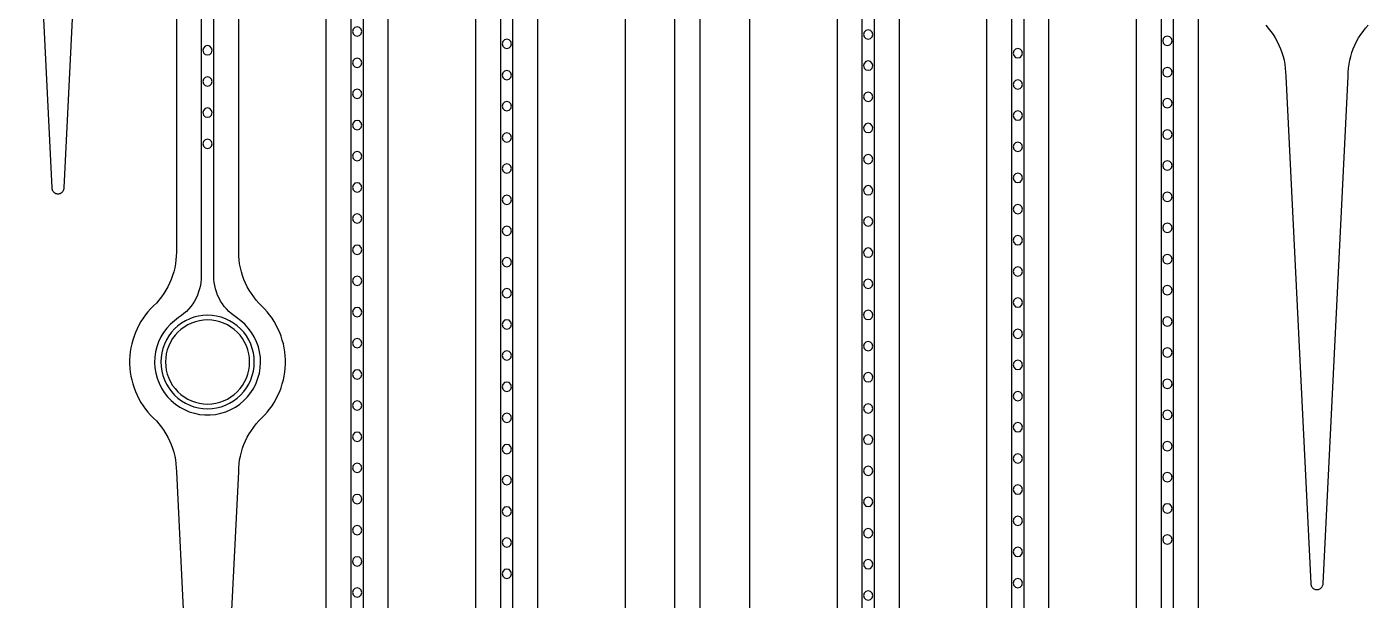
# Model space of a CAD drawing. Header units: metres. Extents: x -1805 to 1655, y -683 to 39617.
# Drawn here: x -106 to 109.2, y 215.8 to 307.7 of the extents above; entities that cross this region are included whole.
import ezdxf

# ---------------------------------------------------------------- set-up
doc = ezdxf.new("R2010")
doc.units = ezdxf.units.M
for name, color, linetype in [('Etching', 5, 'CONTINUOUS'), ('IONP', 7, 'CONTINUOUS'), ('Metal', 4, 'CONTINUOUS'), ('pad_etching', 1, 'CONTINUOUS'), ('PEDOT_SIROF', 6, 'CONTINUOUS')]:
    doc.layers.add(name, color=color, linetype=linetype)

msp = doc.modelspace()

# ---------------------------------------------------------------- linework, layer by layer
at = {"layer": 'Etching'}
for points in [[(-82, 9134.24), (-82, 271.61), (-82.02, 270.97), (-82.07, 270.33), (-82.15, 269.69), (-82.27, 269.06), (-82.43, 268.43), (-82.62, 267.82), (-82.83, 267.21), (-83.09, 266.62), (-83.37, 266.04), (-83.68, 265.48), (-84.03, 264.94), (-84.4, 264.41), (-84.8, 263.91), (-85.22, 263.43), (-85.67, 262.97), (-86.13, 262.51), (-86.56, 262.02), (-86.96, 261.52), (-87.34, 260.99), (-87.69, 260.44), (-88.01, 259.88), (-88.3, 259.3), (-88.57, 258.71), (-88.8, 258.1), (-88.99, 257.49), (-89.16, 256.86), (-89.29, 256.22), (-89.4, 255.58), (-89.46, 254.94), (-89.5, 254.29), (-89.5, 253.64), (-89.46, 253), (-89.4, 252.35), (-89.29, 251.71), (-89.16, 251.08), (-88.99, 250.45), (-88.8, 249.83), (-88.57, 249.23), (-88.3, 248.63), (-88.01, 248.06), (-87.69, 247.49), (-87.34, 246.95), (-86.96, 246.42), (-86.56, 245.91), (-86.13, 245.43), (-85.67, 244.97), (-85.22, 244.51), (-84.8, 244.03), (-84.4, 243.52), (-84.03, 243), (-83.68, 242.45), (-83.37, 241.89), (-83.09, 241.31), (-82.83, 240.72), (-82.62, 240.12), (-82.43, 239.5), (-82.27, 238.88), (-82.15, 238.25), (-82.07, 237.61), (-82.02, 236.97), (-82, 236.33), (-78, 154.92)], [(-76, 154.92), (-72, 236.33), (-71.98, 236.97), (-71.93, 237.61), (-71.85, 238.25), (-71.73, 238.88), (-71.57, 239.5), (-71.38, 240.12), (-71.17, 240.72), (-70.91, 241.31), (-70.63, 241.89), (-70.32, 242.45), (-69.97, 243), (-69.6, 243.52), (-69.2, 244.03), (-68.78, 244.51), (-68.33, 244.97), (-67.87, 245.43), (-67.44, 245.91), (-67.04, 246.42), (-66.66, 246.95), (-66.31, 247.49), (-65.99, 248.06), (-65.7, 248.63), (-65.43, 249.23), (-65.2, 249.83), (-65.01, 250.45), (-64.84, 251.08), (-64.71, 251.71), (-64.6, 252.35), (-64.54, 253), (-64.5, 253.64), (-64.5, 254.29), (-64.54, 254.94), (-64.6, 255.58), (-64.71, 256.22), (-64.84, 256.86), (-65.01, 257.49), (-65.2, 258.1), (-65.43, 258.71), (-65.7, 259.3), (-65.99, 259.88), (-66.31, 260.44), (-66.66, 260.99), (-67.04, 261.52), (-67.44, 262.02), (-67.87, 262.51), (-68.33, 262.97), (-68.78, 263.43), (-69.2, 263.91), (-69.6, 264.41), (-69.97, 264.94), (-70.32, 265.48), (-70.63, 266.04), (-70.91, 266.62), (-71.17, 267.21), (-71.38, 267.82), (-71.57, 268.43), (-71.73, 269.06), (-71.85, 269.69), (-71.93, 270.33), (-71.98, 270.97), (-72, 271.61), (-72, 9134.24)], [(-58, 9134.24), (-58, 144.63)], [(-48, 144.63), (-48, 9134.24)], [(-34, 9134.24), (-34, 17.64)], [(-24, 17.64), (-24, 9134.24)], [(24, 9134.24), (24, -45.85)], [(34, -45.85), (34, 9134.24)], [(48, 9134.24), (48, 81.13)], [(58, 81.13), (58, 9134.24)], [(72, 9134.24), (72, 208.12)], [(82, 208.12), (82, 9134.24)], [(-10, 4155.73), (-10, -202.71)], [(10, -202.71), (10, 4155.73)], [(-106, 363.31), (-102, 281.9), (-101.98, 281.78), (-101.95, 281.65), (-101.91, 281.54), (-101.85, 281.42), (-101.78, 281.32), (-101.69, 281.23), (-101.59, 281.15), (-101.49, 281.08), (-101.37, 281.02), (-101.25, 280.98), (-101.13, 280.96), (-101, 280.95), (-100.87, 280.96), (-100.75, 280.98), (-100.63, 281.02), (-100.51, 281.08), (-100.41, 281.15), (-100.31, 281.23), (-100.22, 281.32), (-100.15, 281.42), (-100.09, 281.54), (-100.05, 281.65), (-100.02, 281.78), (-100, 281.9), (-96, 363.31)], [(92.78, 308), (93.2, 307.52), (93.6, 307.01), (93.97, 306.49), (94.32, 305.95), (94.63, 305.38), (94.91, 304.81), (95.17, 304.22), (95.38, 303.61), (95.57, 303), (95.73, 302.37), (95.85, 301.74), (95.93, 301.1), (95.98, 300.46), (96, 299.82), (100, 218.41), (100.02, 218.29), (100.05, 218.16), (100.09, 218.04), (100.15, 217.93), (100.22, 217.83), (100.31, 217.74), (100.41, 217.65), (100.51, 217.59), (100.63, 217.53), (100.75, 217.49), (100.87, 217.47), (101, 217.46), (101.13, 217.47), (101.25, 217.49), (101.37, 217.53), (101.49, 217.59), (101.59, 217.65), (101.69, 217.74), (101.78, 217.83), (101.85, 217.93), (101.91, 218.04), (101.95, 218.16), (101.98, 218.29), (102, 218.41), (106, 299.82), (106.02, 300.46), (106.07, 301.1), (106.15, 301.74), (106.27, 302.37), (106.43, 303), (106.62, 303.61), (106.83, 304.22), (107.09, 304.81), (107.37, 305.38), (107.68, 305.95), (108.03, 306.49), (108.4, 307.01), (108.8, 307.52), (109.22, 308)]]:
    msp.add_lwpolyline(points, dxfattribs=at)
at = {"layer": 'IONP'}
for points in [[(-52.25, 306.98), (-52.35, 307.36), (-52.62, 307.63), (-53, 307.73), (-53.38, 307.63), (-53.65, 307.36), (-53.75, 306.98), (-53.65, 306.61), (-53.38, 306.33), (-53, 306.23), (-52.62, 306.33), (-52.35, 306.61), (-52.25, 306.98)], [(-28.25, 305), (-28.35, 305.38), (-28.62, 305.65), (-29, 305.75), (-29.38, 305.65), (-29.65, 305.38), (-29.75, 305), (-29.65, 304.62), (-29.38, 304.35), (-29, 304.25), (-28.62, 304.35), (-28.35, 304.62), (-28.25, 305)], [(29.75, 306.51), (29.65, 306.88), (29.38, 307.16), (29, 307.26), (28.62, 307.16), (28.35, 306.88), (28.25, 306.51), (28.35, 306.13), (28.62, 305.86), (29, 305.76), (29.38, 305.86), (29.65, 306.13), (29.75, 306.51)], [(77.75, 305.48), (77.65, 305.85), (77.38, 306.13), (77, 306.23), (76.62, 306.13), (76.35, 305.85), (76.25, 305.48), (76.35, 305.1), (76.62, 304.83), (77, 304.73), (77.38, 304.83), (77.65, 305.1), (77.75, 305.48)], [(-76.25, 303.97), (-76.35, 304.34), (-76.62, 304.62), (-77, 304.72), (-77.38, 304.62), (-77.65, 304.34), (-77.75, 303.97), (-77.65, 303.59), (-77.38, 303.32), (-77, 303.22), (-76.62, 303.32), (-76.35, 303.59), (-76.25, 303.97)], [(53.75, 303.49), (53.65, 303.87), (53.38, 304.14), (53, 304.24), (52.62, 304.14), (52.35, 303.87), (52.25, 303.49), (52.35, 303.12), (52.62, 302.84), (53, 302.74), (53.38, 302.84), (53.65, 303.12), (53.75, 303.49)], [(-52.25, 301.98), (-52.35, 302.36), (-52.62, 302.63), (-53, 302.73), (-53.38, 302.63), (-53.65, 302.36), (-53.75, 301.98), (-53.65, 301.61), (-53.38, 301.33), (-53, 301.23), (-52.62, 301.33), (-52.35, 301.61), (-52.25, 301.98)], [(29.75, 301.51), (29.65, 301.88), (29.38, 302.16), (29, 302.26), (28.62, 302.16), (28.35, 301.88), (28.25, 301.51), (28.35, 301.13), (28.62, 300.86), (29, 300.76), (29.38, 300.86), (29.65, 301.13), (29.75, 301.51)], [(-76.25, 298.97), (-76.35, 299.34), (-76.62, 299.62), (-77, 299.72), (-77.38, 299.62), (-77.65, 299.34), (-77.75, 298.97), (-77.65, 298.59), (-77.38, 298.32), (-77, 298.22), (-76.62, 298.32), (-76.35, 298.59), (-76.25, 298.97)], [(-28.25, 300), (-28.35, 300.38), (-28.62, 300.65), (-29, 300.75), (-29.38, 300.65), (-29.65, 300.38), (-29.75, 300), (-29.65, 299.62), (-29.38, 299.35), (-29, 299.25), (-28.62, 299.35), (-28.35, 299.62), (-28.25, 300)], [(53.75, 298.49), (53.65, 298.87), (53.38, 299.14), (53, 299.24), (52.62, 299.14), (52.35, 298.87), (52.25, 298.49), (52.35, 298.12), (52.62, 297.84), (53, 297.74), (53.38, 297.84), (53.65, 298.12), (53.75, 298.49)], [(77.75, 300.48), (77.65, 300.85), (77.38, 301.13), (77, 301.23), (76.62, 301.13), (76.35, 300.85), (76.25, 300.48), (76.35, 300.1), (76.62, 299.83), (77, 299.73), (77.38, 299.83), (77.65, 300.1), (77.75, 300.48)], [(-52.25, 296.98), (-52.35, 297.36), (-52.62, 297.63), (-53, 297.73), (-53.38, 297.63), (-53.65, 297.36), (-53.75, 296.98), (-53.65, 296.61), (-53.38, 296.33), (-53, 296.23), (-52.62, 296.33), (-52.35, 296.61), (-52.25, 296.98)], [(29.75, 296.51), (29.65, 296.88), (29.38, 297.16), (29, 297.26), (28.62, 297.16), (28.35, 296.88), (28.25, 296.51), (28.35, 296.13), (28.62, 295.86), (29, 295.76), (29.38, 295.86), (29.65, 296.13), (29.75, 296.51)], [(-28.25, 295), (-28.35, 295.38), (-28.62, 295.65), (-29, 295.75), (-29.38, 295.65), (-29.65, 295.38), (-29.75, 295), (-29.65, 294.62), (-29.38, 294.35), (-29, 294.25), (-28.62, 294.35), (-28.35, 294.62), (-28.25, 295)], [(77.75, 295.48), (77.65, 295.85), (77.38, 296.13), (77, 296.23), (76.62, 296.13), (76.35, 295.85), (76.25, 295.48), (76.35, 295.1), (76.62, 294.83), (77, 294.73), (77.38, 294.83), (77.65, 295.1), (77.75, 295.48)], [(-76.25, 293.97), (-76.35, 294.34), (-76.62, 294.62), (-77, 294.72), (-77.38, 294.62), (-77.65, 294.34), (-77.75, 293.97), (-77.65, 293.59), (-77.38, 293.32), (-77, 293.22), (-76.62, 293.32), (-76.35, 293.59), (-76.25, 293.97)], [(-52.25, 291.98), (-52.35, 292.36), (-52.62, 292.63), (-53, 292.73), (-53.38, 292.63), (-53.65, 292.36), (-53.75, 291.98), (-53.65, 291.61), (-53.38, 291.33), (-53, 291.23), (-52.62, 291.33), (-52.35, 291.61), (-52.25, 291.98)], [(53.75, 293.49), (53.65, 293.87), (53.38, 294.14), (53, 294.24), (52.62, 294.14), (52.35, 293.87), (52.25, 293.49), (52.35, 293.12), (52.62, 292.84), (53, 292.74), (53.38, 292.84), (53.65, 293.12), (53.75, 293.49)], [(-28.25, 290), (-28.35, 290.38), (-28.62, 290.65), (-29, 290.75), (-29.38, 290.65), (-29.65, 290.38), (-29.75, 290), (-29.65, 289.62), (-29.38, 289.35), (-29, 289.25), (-28.62, 289.35), (-28.35, 289.62), (-28.25, 290)], [(29.75, 291.51), (29.65, 291.88), (29.38, 292.16), (29, 292.26), (28.62, 292.16), (28.35, 291.88), (28.25, 291.51), (28.35, 291.13), (28.62, 290.86), (29, 290.76), (29.38, 290.86), (29.65, 291.13), (29.75, 291.51)], [(77.75, 290.48), (77.65, 290.85), (77.38, 291.13), (77, 291.23), (76.62, 291.13), (76.35, 290.85), (76.25, 290.48), (76.35, 290.1), (76.62, 289.83), (77, 289.73), (77.38, 289.83), (77.65, 290.1), (77.75, 290.48)], [(-76.25, 288.97), (-76.35, 289.34), (-76.62, 289.62), (-77, 289.72), (-77.38, 289.62), (-77.65, 289.34), (-77.75, 288.97), (-77.65, 288.59), (-77.38, 288.32), (-77, 288.22), (-76.62, 288.32), (-76.35, 288.59), (-76.25, 288.97)], [(53.75, 288.49), (53.65, 288.87), (53.38, 289.14), (53, 289.24), (52.62, 289.14), (52.35, 288.87), (52.25, 288.49), (52.35, 288.12), (52.62, 287.84), (53, 287.74), (53.38, 287.84), (53.65, 288.12), (53.75, 288.49)], [(-52.25, 286.98), (-52.35, 287.36), (-52.62, 287.63), (-53, 287.73), (-53.38, 287.63), (-53.65, 287.36), (-53.75, 286.98), (-53.65, 286.61), (-53.38, 286.33), (-53, 286.23), (-52.62, 286.33), (-52.35, 286.61), (-52.25, 286.98)], [(29.75, 286.51), (29.65, 286.88), (29.38, 287.16), (29, 287.26), (28.62, 287.16), (28.35, 286.88), (28.25, 286.51), (28.35, 286.13), (28.62, 285.86), (29, 285.76), (29.38, 285.86), (29.65, 286.13), (29.75, 286.51)], [(-28.25, 285), (-28.35, 285.38), (-28.62, 285.65), (-29, 285.75), (-29.38, 285.65), (-29.65, 285.38), (-29.75, 285), (-29.65, 284.62), (-29.38, 284.35), (-29, 284.25), (-28.62, 284.35), (-28.35, 284.62), (-28.25, 285)], [(53.75, 283.49), (53.65, 283.87), (53.38, 284.14), (53, 284.24), (52.62, 284.14), (52.35, 283.87), (52.25, 283.49), (52.35, 283.12), (52.62, 282.84), (53, 282.74), (53.38, 282.84), (53.65, 283.12), (53.75, 283.49)], [(77.75, 285.48), (77.65, 285.85), (77.38, 286.13), (77, 286.23), (76.62, 286.13), (76.35, 285.85), (76.25, 285.48), (76.35, 285.1), (76.62, 284.83), (77, 284.73), (77.38, 284.83), (77.65, 285.1), (77.75, 285.48)], [(-52.25, 281.98), (-52.35, 282.36), (-52.62, 282.63), (-53, 282.73), (-53.38, 282.63), (-53.65, 282.36), (-53.75, 281.98), (-53.65, 281.61), (-53.38, 281.33), (-53, 281.23), (-52.62, 281.33), (-52.35, 281.61), (-52.25, 281.98)], [(29.75, 281.51), (29.65, 281.88), (29.38, 282.16), (29, 282.26), (28.62, 282.16), (28.35, 281.88), (28.25, 281.51), (28.35, 281.13), (28.62, 280.86), (29, 280.76), (29.38, 280.86), (29.65, 281.13), (29.75, 281.51)], [(-28.25, 280), (-28.35, 280.38), (-28.62, 280.65), (-29, 280.75), (-29.38, 280.65), (-29.65, 280.38), (-29.75, 280), (-29.65, 279.62), (-29.38, 279.35), (-29, 279.25), (-28.62, 279.35), (-28.35, 279.62), (-28.25, 280)], [(77.75, 280.48), (77.65, 280.85), (77.38, 281.13), (77, 281.23), (76.62, 281.13), (76.35, 280.85), (76.25, 280.48), (76.35, 280.1), (76.62, 279.83), (77, 279.73), (77.38, 279.83), (77.65, 280.1), (77.75, 280.48)], [(-52.25, 276.98), (-52.35, 277.36), (-52.62, 277.63), (-53, 277.73), (-53.38, 277.63), (-53.65, 277.36), (-53.75, 276.98), (-53.65, 276.61), (-53.38, 276.33), (-53, 276.23), (-52.62, 276.33), (-52.35, 276.61), (-52.25, 276.98)], [(53.75, 278.49), (53.65, 278.87), (53.38, 279.14), (53, 279.24), (52.62, 279.14), (52.35, 278.87), (52.25, 278.49), (52.35, 278.12), (52.62, 277.84), (53, 277.74), (53.38, 277.84), (53.65, 278.12), (53.75, 278.49)], [(-28.25, 275), (-28.35, 275.38), (-28.62, 275.65), (-29, 275.75), (-29.38, 275.65), (-29.65, 275.38), (-29.75, 275), (-29.65, 274.62), (-29.38, 274.35), (-29, 274.25), (-28.62, 274.35), (-28.35, 274.62), (-28.25, 275)], [(29.75, 276.51), (29.65, 276.88), (29.38, 277.16), (29, 277.26), (28.62, 277.16), (28.35, 276.88), (28.25, 276.51), (28.35, 276.13), (28.62, 275.86), (29, 275.76), (29.38, 275.86), (29.65, 276.13), (29.75, 276.51)], [(77.75, 275.48), (77.65, 275.85), (77.38, 276.13), (77, 276.23), (76.62, 276.13), (76.35, 275.85), (76.25, 275.48), (76.35, 275.1), (76.62, 274.83), (77, 274.73), (77.38, 274.83), (77.65, 275.1), (77.75, 275.48)], [(53.75, 273.49), (53.65, 273.87), (53.38, 274.14), (53, 274.24), (52.62, 274.14), (52.35, 273.87), (52.25, 273.49), (52.35, 273.12), (52.62, 272.84), (53, 272.74), (53.38, 272.84), (53.65, 273.12), (53.75, 273.49)], [(-52.25, 271.98), (-52.35, 272.36), (-52.62, 272.63), (-53, 272.73), (-53.38, 272.63), (-53.65, 272.36), (-53.75, 271.98), (-53.65, 271.61), (-53.38, 271.33), (-53, 271.23), (-52.62, 271.33), (-52.35, 271.61), (-52.25, 271.98)], [(29.75, 271.51), (29.65, 271.88), (29.38, 272.16), (29, 272.26), (28.62, 272.16), (28.35, 271.88), (28.25, 271.51), (28.35, 271.13), (28.62, 270.86), (29, 270.76), (29.38, 270.86), (29.65, 271.13), (29.75, 271.51)], [(77.75, 270.48), (77.65, 270.85), (77.38, 271.13), (77, 271.23), (76.62, 271.13), (76.35, 270.85), (76.25, 270.48), (76.35, 270.1), (76.62, 269.83), (77, 269.73), (77.38, 269.83), (77.65, 270.1), (77.75, 270.48)], [(-28.25, 270), (-28.35, 270.38), (-28.62, 270.65), (-29, 270.75), (-29.38, 270.65), (-29.65, 270.38), (-29.75, 270), (-29.65, 269.62), (-29.38, 269.35), (-29, 269.25), (-28.62, 269.35), (-28.35, 269.62), (-28.25, 270)], [(53.75, 268.49), (53.65, 268.87), (53.38, 269.14), (53, 269.24), (52.62, 269.14), (52.35, 268.87), (52.25, 268.49), (52.35, 268.12), (52.62, 267.84), (53, 267.74), (53.38, 267.84), (53.65, 268.12), (53.75, 268.49)], [(-52.25, 266.98), (-52.35, 267.36), (-52.62, 267.63), (-53, 267.73), (-53.38, 267.63), (-53.65, 267.36), (-53.75, 266.98), (-53.65, 266.61), (-53.38, 266.33), (-53, 266.23), (-52.62, 266.33), (-52.35, 266.61), (-52.25, 266.98)], [(29.75, 266.51), (29.65, 266.88), (29.38, 267.16), (29, 267.26), (28.62, 267.16), (28.35, 266.88), (28.25, 266.51), (28.35, 266.13), (28.62, 265.86), (29, 265.76), (29.38, 265.86), (29.65, 266.13), (29.75, 266.51)], [(-28.25, 265), (-28.35, 265.38), (-28.62, 265.65), (-29, 265.75), (-29.38, 265.65), (-29.65, 265.38), (-29.75, 265), (-29.65, 264.62), (-29.38, 264.35), (-29, 264.25), (-28.62, 264.35), (-28.35, 264.62), (-28.25, 265)], [(77.75, 265.48), (77.65, 265.85), (77.38, 266.13), (77, 266.23), (76.62, 266.13), (76.35, 265.85), (76.25, 265.48), (76.35, 265.1), (76.62, 264.83), (77, 264.73), (77.38, 264.83), (77.65, 265.1), (77.75, 265.48)], [(-52.25, 261.98), (-52.35, 262.36), (-52.62, 262.63), (-53, 262.73), (-53.38, 262.63), (-53.65, 262.36), (-53.75, 261.98), (-53.65, 261.61), (-53.38, 261.33), (-53, 261.23), (-52.62, 261.33), (-52.35, 261.61), (-52.25, 261.98)], [(53.75, 263.49), (53.65, 263.87), (53.38, 264.14), (53, 264.24), (52.62, 264.14), (52.35, 263.87), (52.25, 263.49), (52.35, 263.12), (52.62, 262.84), (53, 262.74), (53.38, 262.84), (53.65, 263.12), (53.75, 263.49)], [(-28.25, 260), (-28.35, 260.38), (-28.62, 260.65), (-29, 260.75), (-29.38, 260.65), (-29.65, 260.38), (-29.75, 260), (-29.65, 259.62), (-29.38, 259.35), (-29, 259.25), (-28.62, 259.35), (-28.35, 259.62), (-28.25, 260)], [(29.75, 261.51), (29.65, 261.88), (29.38, 262.16), (29, 262.26), (28.62, 262.16), (28.35, 261.88), (28.25, 261.51), (28.35, 261.13), (28.62, 260.86), (29, 260.76), (29.38, 260.86), (29.65, 261.13), (29.75, 261.51)], [(77.75, 260.48), (77.65, 260.85), (77.38, 261.13), (77, 261.23), (76.62, 261.13), (76.35, 260.85), (76.25, 260.48), (76.35, 260.1), (76.62, 259.83), (77, 259.73), (77.38, 259.83), (77.65, 260.1), (77.75, 260.48)], [(53.75, 258.49), (53.65, 258.87), (53.38, 259.14), (53, 259.24), (52.62, 259.14), (52.35, 258.87), (52.25, 258.49), (52.35, 258.12), (52.62, 257.84), (53, 257.74), (53.38, 257.84), (53.65, 258.12), (53.75, 258.49)], [(-52.25, 256.98), (-52.35, 257.36), (-52.62, 257.63), (-53, 257.73), (-53.38, 257.63), (-53.65, 257.36), (-53.75, 256.98), (-53.65, 256.61), (-53.38, 256.33), (-53, 256.23), (-52.62, 256.33), (-52.35, 256.61), (-52.25, 256.98)], [(29.75, 256.51), (29.65, 256.88), (29.38, 257.16), (29, 257.26), (28.62, 257.16), (28.35, 256.88), (28.25, 256.51), (28.35, 256.13), (28.62, 255.86), (29, 255.76), (29.38, 255.86), (29.65, 256.13), (29.75, 256.51)], [(77.75, 255.48), (77.65, 255.85), (77.38, 256.13), (77, 256.23), (76.62, 256.13), (76.35, 255.85), (76.25, 255.48), (76.35, 255.1), (76.62, 254.83), (77, 254.73), (77.38, 254.83), (77.65, 255.1), (77.75, 255.48)], [(-28.25, 255), (-28.35, 255.38), (-28.62, 255.65), (-29, 255.75), (-29.38, 255.65), (-29.65, 255.38), (-29.75, 255), (-29.65, 254.62), (-29.38, 254.35), (-29, 254.25), (-28.62, 254.35), (-28.35, 254.62), (-28.25, 255)], [(53.75, 253.49), (53.65, 253.87), (53.38, 254.14), (53, 254.24), (52.62, 254.14), (52.35, 253.87), (52.25, 253.49), (52.35, 253.12), (52.62, 252.84), (53, 252.74), (53.38, 252.84), (53.65, 253.12), (53.75, 253.49)], [(-52.25, 251.98), (-52.35, 252.36), (-52.62, 252.63), (-53, 252.73), (-53.38, 252.63), (-53.65, 252.36), (-53.75, 251.98), (-53.65, 251.61), (-53.38, 251.33), (-53, 251.23), (-52.62, 251.33), (-52.35, 251.61), (-52.25, 251.98)], [(29.75, 251.51), (29.65, 251.88), (29.38, 252.16), (29, 252.26), (28.62, 252.16), (28.35, 251.88), (28.25, 251.51), (28.35, 251.13), (28.62, 250.86), (29, 250.76), (29.38, 250.86), (29.65, 251.13), (29.75, 251.51)], [(-28.25, 250), (-28.35, 250.38), (-28.62, 250.65), (-29, 250.75), (-29.38, 250.65), (-29.65, 250.38), (-29.75, 250), (-29.65, 249.62), (-29.38, 249.35), (-29, 249.25), (-28.62, 249.35), (-28.35, 249.62), (-28.25, 250)], [(77.75, 250.48), (77.65, 250.85), (77.38, 251.13), (77, 251.23), (76.62, 251.13), (76.35, 250.85), (76.25, 250.48), (76.35, 250.1), (76.62, 249.83), (77, 249.73), (77.38, 249.83), (77.65, 250.1), (77.75, 250.48)], [(-52.25, 246.98), (-52.35, 247.36), (-52.62, 247.63), (-53, 247.73), (-53.38, 247.63), (-53.65, 247.36), (-53.75, 246.98), (-53.65, 246.61), (-53.38, 246.33), (-53, 246.23), (-52.62, 246.33), (-52.35, 246.61), (-52.25, 246.98)], [(53.75, 248.49), (53.65, 248.87), (53.38, 249.14), (53, 249.24), (52.62, 249.14), (52.35, 248.87), (52.25, 248.49), (52.35, 248.12), (52.62, 247.84), (53, 247.74), (53.38, 247.84), (53.65, 248.12), (53.75, 248.49)], [(-28.25, 245), (-28.35, 245.38), (-28.62, 245.65), (-29, 245.75), (-29.38, 245.65), (-29.65, 245.38), (-29.75, 245), (-29.65, 244.62), (-29.38, 244.35), (-29, 244.25), (-28.62, 244.35), (-28.35, 244.62), (-28.25, 245)], [(29.75, 246.51), (29.65, 246.88), (29.38, 247.16), (29, 247.26), (28.62, 247.16), (28.35, 246.88), (28.25, 246.51), (28.35, 246.13), (28.62, 245.86), (29, 245.76), (29.38, 245.86), (29.65, 246.13), (29.75, 246.51)], [(77.75, 245.48), (77.65, 245.85), (77.38, 246.13), (77, 246.23), (76.62, 246.13), (76.35, 245.85), (76.25, 245.48), (76.35, 245.1), (76.62, 244.83), (77, 244.73), (77.38, 244.83), (77.65, 245.1), (77.75, 245.48)], [(53.75, 243.49), (53.65, 243.87), (53.38, 244.14), (53, 244.24), (52.62, 244.14), (52.35, 243.87), (52.25, 243.49), (52.35, 243.12), (52.62, 242.84), (53, 242.74), (53.38, 242.84), (53.65, 243.12), (53.75, 243.49)], [(-52.25, 241.98), (-52.35, 242.36), (-52.62, 242.63), (-53, 242.73), (-53.38, 242.63), (-53.65, 242.36), (-53.75, 241.98), (-53.65, 241.61), (-53.38, 241.33), (-53, 241.23), (-52.62, 241.33), (-52.35, 241.61), (-52.25, 241.98)], [(29.75, 241.51), (29.65, 241.88), (29.38, 242.16), (29, 242.26), (28.62, 242.16), (28.35, 241.88), (28.25, 241.51), (28.35, 241.13), (28.62, 240.86), (29, 240.76), (29.38, 240.86), (29.65, 241.13), (29.75, 241.51)], [(77.75, 240.48), (77.65, 240.85), (77.38, 241.13), (77, 241.23), (76.62, 241.13), (76.35, 240.85), (76.25, 240.48), (76.35, 240.1), (76.62, 239.83), (77, 239.73), (77.38, 239.83), (77.65, 240.1), (77.75, 240.48)], [(-28.25, 240), (-28.35, 240.38), (-28.62, 240.65), (-29, 240.75), (-29.38, 240.65), (-29.65, 240.38), (-29.75, 240), (-29.65, 239.62), (-29.38, 239.35), (-29, 239.25), (-28.62, 239.35), (-28.35, 239.62), (-28.25, 240)], [(53.75, 238.49), (53.65, 238.87), (53.38, 239.14), (53, 239.24), (52.62, 239.14), (52.35, 238.87), (52.25, 238.49), (52.35, 238.12), (52.62, 237.84), (53, 237.74), (53.38, 237.84), (53.65, 238.12), (53.75, 238.49)], [(-52.25, 236.98), (-52.35, 237.36), (-52.62, 237.63), (-53, 237.73), (-53.38, 237.63), (-53.65, 237.36), (-53.75, 236.98), (-53.65, 236.61), (-53.38, 236.33), (-53, 236.23), (-52.62, 236.33), (-52.35, 236.61), (-52.25, 236.98)], [(29.75, 236.51), (29.65, 236.88), (29.38, 237.16), (29, 237.26), (28.62, 237.16), (28.35, 236.88), (28.25, 236.51), (28.35, 236.13), (28.62, 235.86), (29, 235.76), (29.38, 235.86), (29.65, 236.13), (29.75, 236.51)], [(-28.25, 235), (-28.35, 235.38), (-28.62, 235.65), (-29, 235.75), (-29.38, 235.65), (-29.65, 235.38), (-29.75, 235), (-29.65, 234.62), (-29.38, 234.35), (-29, 234.25), (-28.62, 234.35), (-28.35, 234.62), (-28.25, 235)], [(77.75, 235.48), (77.65, 235.85), (77.38, 236.13), (77, 236.23), (76.62, 236.13), (76.35, 235.85), (76.25, 235.48), (76.35, 235.1), (76.62, 234.83), (77, 234.73), (77.38, 234.83), (77.65, 235.1), (77.75, 235.48)], [(-52.25, 231.98), (-52.35, 232.36), (-52.62, 232.63), (-53, 232.73), (-53.38, 232.63), (-53.65, 232.36), (-53.75, 231.98), (-53.65, 231.61), (-53.38, 231.33), (-53, 231.23), (-52.62, 231.33), (-52.35, 231.61), (-52.25, 231.98)], [(53.75, 233.49), (53.65, 233.87), (53.38, 234.14), (53, 234.24), (52.62, 234.14), (52.35, 233.87), (52.25, 233.49), (52.35, 233.12), (52.62, 232.84), (53, 232.74), (53.38, 232.84), (53.65, 233.12), (53.75, 233.49)], [(-28.25, 230), (-28.35, 230.38), (-28.62, 230.65), (-29, 230.75), (-29.38, 230.65), (-29.65, 230.38), (-29.75, 230), (-29.65, 229.62), (-29.38, 229.35), (-29, 229.25), (-28.62, 229.35), (-28.35, 229.62), (-28.25, 230)], [(29.75, 231.51), (29.65, 231.88), (29.38, 232.16), (29, 232.26), (28.62, 232.16), (28.35, 231.88), (28.25, 231.51), (28.35, 231.13), (28.62, 230.86), (29, 230.76), (29.38, 230.86), (29.65, 231.13), (29.75, 231.51)], [(77.75, 230.48), (77.65, 230.85), (77.38, 231.13), (77, 231.23), (76.62, 231.13), (76.35, 230.85), (76.25, 230.48), (76.35, 230.1), (76.62, 229.83), (77, 229.73), (77.38, 229.83), (77.65, 230.1), (77.75, 230.48)], [(53.75, 228.49), (53.65, 228.87), (53.38, 229.14), (53, 229.24), (52.62, 229.14), (52.35, 228.87), (52.25, 228.49), (52.35, 228.12), (52.62, 227.84), (53, 227.74), (53.38, 227.84), (53.65, 228.12), (53.75, 228.49)], [(-52.25, 226.98), (-52.35, 227.36), (-52.62, 227.63), (-53, 227.73), (-53.38, 227.63), (-53.65, 227.36), (-53.75, 226.98), (-53.65, 226.61), (-53.38, 226.33), (-53, 226.23), (-52.62, 226.33), (-52.35, 226.61), (-52.25, 226.98)], [(29.75, 226.51), (29.65, 226.88), (29.38, 227.16), (29, 227.26), (28.62, 227.16), (28.35, 226.88), (28.25, 226.51), (28.35, 226.13), (28.62, 225.86), (29, 225.76), (29.38, 225.86), (29.65, 226.13), (29.75, 226.51)], [(77.75, 225.48), (77.65, 225.85), (77.38, 226.13), (77, 226.23), (76.62, 226.13), (76.35, 225.85), (76.25, 225.48), (76.35, 225.1), (76.62, 224.83), (77, 224.73), (77.38, 224.83), (77.65, 225.1), (77.75, 225.48)], [(-28.25, 225), (-28.35, 225.38), (-28.62, 225.65), (-29, 225.75), (-29.38, 225.65), (-29.65, 225.38), (-29.75, 225), (-29.65, 224.62), (-29.38, 224.35), (-29, 224.25), (-28.62, 224.35), (-28.35, 224.62), (-28.25, 225)], [(53.75, 223.49), (53.65, 223.87), (53.38, 224.14), (53, 224.24), (52.62, 224.14), (52.35, 223.87), (52.25, 223.49), (52.35, 223.12), (52.62, 222.84), (53, 222.74), (53.38, 222.84), (53.65, 223.12), (53.75, 223.49)], [(-52.25, 221.98), (-52.35, 222.36), (-52.62, 222.63), (-53, 222.73), (-53.38, 222.63), (-53.65, 222.36), (-53.75, 221.98), (-53.65, 221.61), (-53.38, 221.33), (-53, 221.23), (-52.62, 221.33), (-52.35, 221.61), (-52.25, 221.98)], [(29.75, 221.51), (29.65, 221.88), (29.38, 222.16), (29, 222.26), (28.62, 222.16), (28.35, 221.88), (28.25, 221.51), (28.35, 221.13), (28.62, 220.86), (29, 220.76), (29.38, 220.86), (29.65, 221.13), (29.75, 221.51)], [(-28.25, 220), (-28.35, 220.38), (-28.62, 220.65), (-29, 220.75), (-29.38, 220.65), (-29.65, 220.38), (-29.75, 220), (-29.65, 219.62), (-29.38, 219.35), (-29, 219.25), (-28.62, 219.35), (-28.35, 219.62), (-28.25, 220)], [(-52.25, 216.98), (-52.35, 217.36), (-52.62, 217.63), (-53, 217.73), (-53.38, 217.63), (-53.65, 217.36), (-53.75, 216.98), (-53.65, 216.61), (-53.38, 216.33), (-53, 216.23), (-52.62, 216.33), (-52.35, 216.61), (-52.25, 216.98)], [(53.75, 218.49), (53.65, 218.87), (53.38, 219.14), (53, 219.24), (52.62, 219.14), (52.35, 218.87), (52.25, 218.49), (52.35, 218.12), (52.62, 217.84), (53, 217.74), (53.38, 217.84), (53.65, 218.12), (53.75, 218.49)], [(29.75, 216.51), (29.65, 216.88), (29.38, 217.16), (29, 217.26), (28.62, 217.16), (28.35, 216.88), (28.25, 216.51), (28.35, 216.13), (28.62, 215.86), (29, 215.76), (29.38, 215.86), (29.65, 216.13), (29.75, 216.51)]]:
    msp.add_lwpolyline(points, close=True, dxfattribs=at)
at = {"layer": 'Metal'}
for points in [[(-78, 9436.51), (-78, 267.8), (-78.02, 267.27), (-78.07, 266.74), (-78.16, 266.22), (-78.28, 265.7), (-78.44, 265.2), (-78.62, 264.7), (-78.85, 264.22), (-79.1, 263.75), (-79.38, 263.3), (-79.69, 262.88), (-80.03, 262.47), (-80.4, 262.09), (-80.79, 261.73), (-81.2, 261.4), (-81.64, 261.09), (-82.33, 260.59), (-82.97, 260.02), (-83.54, 259.39), (-84.06, 258.71), (-84.5, 257.98), (-84.86, 257.2), (-85.15, 256.4), (-85.35, 255.57), (-85.47, 254.72), (-85.5, 253.87), (-85.45, 253.01), (-85.31, 252.17), (-85.09, 251.35), (-84.78, 250.55), (-84.4, 249.78), (-83.94, 249.06), (-83.41, 248.39), (-82.82, 247.77), (-82.17, 247.22), (-81.47, 246.74), (-80.72, 246.32), (-79.93, 245.99), (-79.11, 245.74), (-78.28, 245.56), (-77.43, 245.48), (-76.57, 245.48), (-75.72, 245.56), (-74.89, 245.74), (-74.07, 245.99), (-73.28, 246.32), (-72.53, 246.74), (-71.83, 247.22), (-71.18, 247.77), (-70.59, 248.39), (-70.06, 249.06), (-69.6, 249.78), (-69.22, 250.55), (-68.91, 251.35), (-68.69, 252.17), (-68.55, 253.01), (-68.5, 253.87), (-68.53, 254.72), (-68.65, 255.57), (-68.85, 256.4), (-69.14, 257.2), (-69.5, 257.98), (-69.94, 258.71), (-70.46, 259.39), (-71.03, 260.02), (-71.67, 260.59), (-72.36, 261.09), (-72.8, 261.4), (-73.21, 261.73), (-73.6, 262.09), (-73.97, 262.47), (-74.31, 262.88), (-74.62, 263.3), (-74.9, 263.75), (-75.15, 264.22), (-75.38, 264.7), (-75.56, 265.2), (-75.72, 265.7), (-75.84, 266.22), (-75.93, 266.74), (-75.98, 267.27), (-76, 267.8), (-76, 9436.51)], [(-54, 9436.51), (-54, 140.81)], [(-52, 140.81), (-52, 9436.51)], [(-30, 9436.51), (-30, 13.83)], [(-28, 13.83), (-28, 9436.51)], [(28, 9436.51), (28, -49.66)], [(30, -49.66), (30, 9436.51)], [(52, 9436.51), (52, 77.32)], [(54, 77.32), (54, 9436.51)], [(76, 9436.51), (76, 204.31)], [(78, 204.31), (78, 9436.51)], [(-2, -200.37), (-2, 4153.38)], [(2, 4153.38), (2, -200.37)]]:
    msp.add_lwpolyline(points, dxfattribs=at)
at = {"layer": 'pad_etching'}
msp.add_lwpolyline([(-70.25, 253.97), (-70.28, 254.63), (-70.38, 255.29), (-70.54, 255.93), (-70.76, 256.55), (-71.05, 257.15), (-71.39, 257.72), (-71.78, 258.25), (-72.23, 258.74), (-72.72, 259.19), (-73.25, 259.58), (-73.82, 259.92), (-74.42, 260.2), (-75.04, 260.43), (-75.68, 260.59), (-76.34, 260.69), (-77, 260.72), (-77.66, 260.69), (-78.32, 260.59), (-78.96, 260.43), (-79.58, 260.2), (-80.18, 259.92), (-80.75, 259.58), (-81.28, 259.19), (-81.77, 258.74), (-82.22, 258.25), (-82.61, 257.72), (-82.95, 257.15), (-83.24, 256.55), (-83.46, 255.93), (-83.62, 255.29), (-83.72, 254.63), (-83.75, 253.97), (-83.72, 253.31), (-83.62, 252.65), (-83.46, 252.01), (-83.24, 251.39), (-82.95, 250.79), (-82.61, 250.22), (-82.22, 249.69), (-81.77, 249.2), (-81.28, 248.75), (-80.75, 248.36), (-80.18, 248.02), (-79.58, 247.73), (-78.96, 247.51), (-78.32, 247.35), (-77.66, 247.25), (-77, 247.22), (-76.34, 247.25), (-75.68, 247.35), (-75.04, 247.51), (-74.42, 247.73), (-73.82, 248.02), (-73.25, 248.36), (-72.72, 248.75), (-72.23, 249.2), (-71.78, 249.69), (-71.39, 250.22), (-71.05, 250.79), (-70.76, 251.39), (-70.54, 252.01), (-70.38, 252.65), (-70.28, 253.31), (-70.25, 253.97)], close=True, dxfattribs=at)
at = {"layer": 'PEDOT_SIROF'}
msp.add_lwpolyline([(-69.5, 253.97), (-69.54, 254.7), (-69.64, 255.43), (-69.82, 256.15), (-70.07, 256.84), (-70.39, 257.5), (-70.76, 258.14), (-71.2, 258.73), (-71.7, 259.27), (-72.24, 259.77), (-72.83, 260.2), (-73.46, 260.58), (-74.13, 260.9), (-74.82, 261.15), (-75.54, 261.32), (-76.26, 261.43), (-77, 261.47), (-77.74, 261.43), (-78.46, 261.32), (-79.18, 261.15), (-79.87, 260.9), (-80.54, 260.58), (-81.17, 260.2), (-81.76, 259.77), (-82.3, 259.27), (-82.8, 258.73), (-83.24, 258.14), (-83.61, 257.5), (-83.93, 256.84), (-84.18, 256.15), (-84.36, 255.43), (-84.46, 254.7), (-84.5, 253.97), (-84.46, 253.23), (-84.36, 252.51), (-84.18, 251.79), (-83.93, 251.1), (-83.61, 250.43), (-83.24, 249.8), (-82.8, 249.21), (-82.3, 248.66), (-81.76, 248.17), (-81.17, 247.73), (-80.54, 247.35), (-79.87, 247.04), (-79.18, 246.79), (-78.46, 246.61), (-77.74, 246.5), (-77, 246.47), (-76.26, 246.5), (-75.54, 246.61), (-74.82, 246.79), (-74.13, 247.04), (-73.46, 247.35), (-72.83, 247.73), (-72.24, 248.17), (-71.7, 248.66), (-71.2, 249.21), (-70.76, 249.8), (-70.39, 250.43), (-70.07, 251.1), (-69.82, 251.79), (-69.64, 252.51), (-69.54, 253.23), (-69.5, 253.97)], close=True, dxfattribs=at)

doc.saveas('drawing.dxf')
